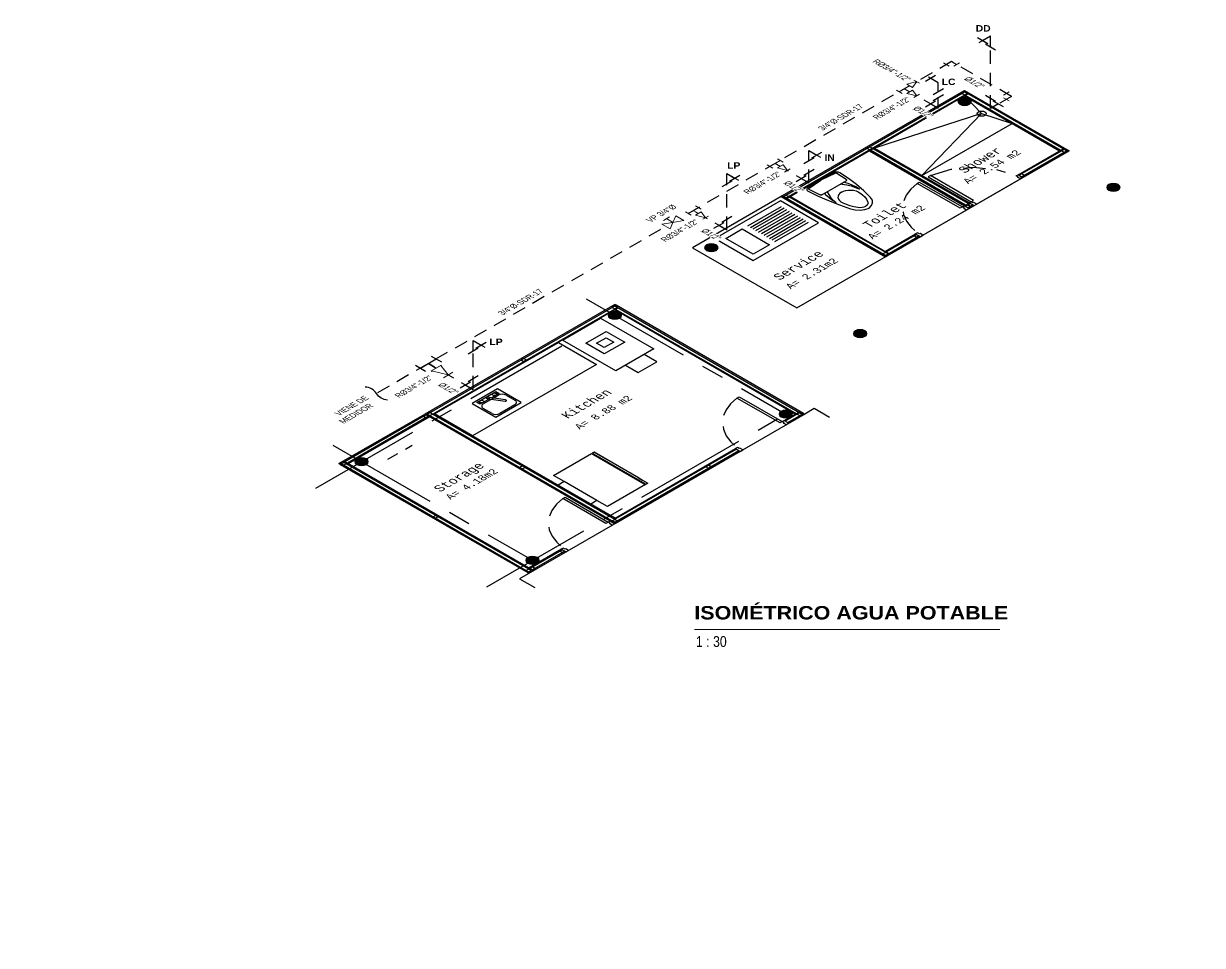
# Model space of a CAD drawing. Header units: metres. Extents: x 2 to 147, y 24 to 94.
# Drawn here: x 105.99 to 119.16, y 49.68 to 59.97 of the extents above; entities that cross this region are included whole.
import ezdxf
from ezdxf.enums import TextEntityAlignment as Align
from ezdxf.xclip import XClip

# ---------------------------------------------------------------- set-up
doc = ezdxf.new("R2010")
doc.units = ezdxf.units.M
doc.header["$MEASUREMENT"] = 0
doc.header["$XCLIPFRAME"] = 0
for name, pattern in [('BORDER2', [0.875, 0.25, -0.125, 0.25, -0.125, 0, -0.125]), ('CENTER', [2, 1.25, -0.25, 0.25, -0.25]), ('CONTINOUS', [0]), ('HIDDEN', [0.375, 0.25, -0.125])]:
    doc.linetypes.add(name, pattern=pattern)
for name, color, linetype in [('00-Zonificación', 1, 'Continuous'), ('001-Paredes', 1, 'Continuous'), ('002-TextoAmbiente', 1, 'Continuous'), ('003-Textos', 1, 'Continuous'), ('005-Piso', 1, 'Continuous'), ('008-Columnas', 1, 'Continuous'), ('010-Mobiliario', 8, 'Continuous'), ('011-Puertas y Ventanas', 1, 'Continuous'), ('012-Ejes', 8, 'Continuous'), ('A POT', 4, 'HIDDEN'), ('A POT iso', 4, 'HIDDEN'), ('A RES', 5, 'Continuous'), ('A RES textos', 2, 'Continuous'), ('TEXTOS', 2, 'Continuous'), ('TEXTOS HIDRO', 2, 'Continuous')]:
    doc.layers.add(name, color=color, linetype=linetype)
doc.layers.add('A POT accesorios', color=3, linetype='Continuous', lineweight=18)
doc.styles.add('Architect Hand_2', font='ARIALN.TTF', dxfattribs={"height": 0.003953})
doc.styles.add('ARIAL', font='arial.ttf')
doc.styles.add('Arial Black_4', font='', dxfattribs={"height": 0.005})
doc.styles.add('romans', font='romans.shx', dxfattribs={"height": 1.8})
doc.styles.add('TITULOS', font='')
doc.styles.get('Arial Black_4').set_extended_font_data('Arial Black', bold=True)
doc.styles.get('TITULOS').set_extended_font_data('Arial Black', bold=True)

# ---------------------------------------------------------------- blocks, each defined once
blk = doc.blocks.new('columnas 15 D.')
at = {"true_color": 0x636466, "transparency": 33554483}
h = blk.add_hatch(color=251, dxfattribs=at)
h.dxf.hatch_style = 1
edge = h.paths.add_edge_path()
edge.add_arc((0, 0), 0.075, 0, 360)
at = {"layer": '008-Columnas'}
blk.add_circle((0, 0), 0.075, dxfattribs=at)
blk = doc.blocks.new('lavabo')
for p, q in [((-0.355, -0.32), (-0.355, -0.08)), ((-0.295, -0.02), (-0.155, -0.02)), ((-0.095, -0.08), (-0.095, -0.32)), ((-0.075, -0.2), (-0.075, -0.05)), ((-0.075, -0.05), (-0.025, -0.05)), ((-0.044, -0.063), (-0.056, -0.063)), ((-0.056, -0.063), (-0.056, -0.076)), ((-0.044, -0.076), (-0.044, -0.063)), ((-0.025, -0.05), (-0.025, -0.35)), ((-0.069, -0.196), (-0.229, -0.289)), ((-0.217, -0.311), (-0.056, -0.218)), ((-0.075, -0.35), (-0.075, -0.229)), ((-0.155, -0.38), (-0.295, -0.38)), ((-0.025, -0.35), (-0.075, -0.35)), ((-0.056, -0.337), (-0.056, -0.324)), ((-0.044, -0.337), (-0.056, -0.337)), ((-0.044, -0.324), (-0.044, -0.337))]:
    blk.add_line(p, q)
blk.add_lwpolyline([(0, 0), (-0.375, 0), (-0.375, -0.4), (0, -0.4)], close=True)
for centre, radius in [((-0.05, -0.1), 0.025), ((-0.05, -0.2), 0.0187), ((-0.05, -0.3), 0.025)]:
    blk.add_circle(centre, radius)
for centre, radius, start, end in [((-0.295, -0.08), 0.06, 90, 180), ((-0.155, -0.08), 0.06, 0, 90), ((-0.295, -0.32), 0.06, 180, 270), ((-0.223, -0.3), 0.0125, 120, 300), ((-0.155, -0.32), 0.06, 270, 0)]:
    blk.add_arc(centre, radius, start, end)
blk = doc.blocks.new('REFRIGERADOR')
for p, q in [((-0.683, 0), (-0.85, 0)), ((-0.85, 0), (-0.85, -0.6)), ((-0.683, 0), (-0.683, 0.097)), ((-0.683, 0.097), (-0.167, 0.097)), ((-0.167, 0), (-0.683, 0)), ((-0.167, 0), (-0.167, 0.097)), ((0, 0), (-0.167, 0)), ((0, -0.6), (0, 0)), ((-0.85, -0.6), (-0.829, -0.6)), ((-0.85, -0.608), (-0.831, -0.608)), ((-0.85, -0.638), (-0.85, -0.608)), ((-0.85, -0.638), (-0.64, -0.638)), ((-0.849, -0.639), (-0.85, -0.638)), ((-0.151, -0.639), (-0.849, -0.639)), ((-0.829, -0.601), (-0.831, -0.601)), ((-0.831, -0.608), (-0.831, -0.601)), ((-0.831, -0.608), (-0.019, -0.608)), ((-0.829, -0.6), (-0.021, -0.6)), ((-0.829, -0.601), (-0.829, -0.6)), ((-0.021, -0.601), (-0.829, -0.601)), ((-0.151, -0.639), (-0.087, -0.639)), ((-0.151, -0.639), (-0.147, -0.64)), ((-0.147, -0.64), (-0.091, -0.64)), ((-0.091, -0.64), (-0.087, -0.639)), ((-0.087, -0.639), (-0.001, -0.639)), ((-0.021, -0.601), (-0.021, -0.6)), ((-0.021, -0.6), (0, -0.6)), ((-0.019, -0.601), (-0.021, -0.601)), ((-0.019, -0.608), (-0.019, -0.601)), ((-0.019, -0.608), (0, -0.608)), ((0, -0.638), (-0.001, -0.639)), ((0, -0.638), (0, -0.608))]:
    blk.add_line(p, q)
blk = doc.blocks.new('door001')
at = {"layer": '011-Puertas y Ventanas'}
for points in [[(-0.075, 0), (0, 0), (0, -0.04), (-0.045, -0.04), (-0.045, -0.03), (-0.075, -0.03)], [(-0.075, -0.03), (-0.075, -0.066), (-0.756, -0.066), (-0.756, -0.03)], [(-0.075, -0.74), (-0.075, -0.77), (0, -0.77), (0, -0.73), (-0.045, -0.73), (-0.045, -0.74)]]:
    blk.add_lwpolyline(points, close=True, dxfattribs=at)
at = {"layer": '011-Puertas y Ventanas', "color": 1, "linetype": 'BORDER2'}
blk.add_arc((0.021, 0.038), 0.784, 187.6333, 262.9326, dxfattribs=at)
blk = doc.blocks.new('DOBLE BEDS')
for p, q in [((0.278, 0), (-0.278, 0)), ((-0.278, 0), (-0.278, -0.469)), ((0.278, -0.469), (0.278, 0)), ((-0.311, -0.023), (-1.311, -0.023)), ((-1.311, -0.023), (-1.311, -0.067)), ((-1.311, -0.067), (-0.311, -0.067)), ((-0.393, -0.09), (-1.229, -0.09)), ((-0.397, -0.112), (-1.226, -0.112)), ((-0.311, -0.067), (-0.311, -0.023)), ((1.32, -0.023), (0.32, -0.023)), ((0.32, -0.023), (0.32, -0.067)), ((0.32, -0.067), (1.32, -0.067)), ((1.238, -0.09), (0.402, -0.09)), ((1.234, -0.112), (0.405, -0.112)), ((1.32, -0.067), (1.32, -0.023)), ((-1.311, -0.171), (-1.311, -1.986)), ((-1.289, -0.174), (-1.289, -0.4)), ((-0.333, -0.174), (-0.333, -0.462)), ((-0.311, -1.986), (-0.311, -0.171)), ((0.32, -0.171), (0.32, -1.986)), ((0.342, -0.174), (0.342, -0.4)), ((1.298, -0.174), (1.298, -0.462)), ((1.32, -1.986), (1.32, -0.171)), ((-0.311, -0.462), (-1.32, -0.804)), ((-0.311, -0.462), (-1.311, -0.462)), ((-1.039, -1.084), (-0.311, -0.462)), ((-0.278, -0.469), (0.278, -0.469)), ((1.32, -0.462), (0.311, -0.804)), ((1.32, -0.462), (0.32, -0.462)), ((0.592, -1.084), (1.32, -0.462)), ((-0.639, -0.742), (-0.639, -2.067)), ((-0.624, -0.73), (-0.624, -2.067)), ((-0.567, -0.68), (-0.567, -2.067)), ((-0.553, -0.668), (-0.553, -2.067)), ((0.992, -0.742), (0.992, -2.067)), ((1.007, -0.73), (1.007, -2.067)), ((1.064, -0.68), (1.064, -2.067)), ((1.078, -0.668), (1.078, -2.067)), ((-0.32, -1.74), (-1.32, -1.74)), ((-0.32, -1.768), (-1.32, -1.768)), ((1.311, -1.74), (0.311, -1.74)), ((1.311, -1.768), (0.311, -1.768)), ((-0.32, -1.905), (-1.32, -1.905)), ((-0.32, -1.933), (-1.32, -1.933)), ((1.311, -1.905), (0.311, -1.905)), ((1.311, -1.933), (0.311, -1.933)), ((-1.311, -2.09), (-0.311, -2.09)), ((-1.311, -2.134), (-1.311, -2.09)), ((-1.229, -2.067), (-0.393, -2.067)), ((-0.311, -2.09), (-0.311, -2.134)), ((0.32, -2.09), (1.32, -2.09)), ((0.32, -2.134), (0.32, -2.09)), ((0.402, -2.067), (1.238, -2.067)), ((1.32, -2.09), (1.32, -2.134)), ((-0.311, -2.134), (-1.311, -2.134)), ((1.32, -2.134), (0.32, -2.134))]:
    blk.add_line(p, q)
for centre, radius, start, end in [((-1.198, -0.203), 0.118, 105.2718, 163.8171), ((-1.198, -0.203), 0.0959, 106.9614, 162.0252), ((-0.425, -0.203), 0.0959, 17.9748, 73.0386), ((-0.425, -0.203), 0.118, 16.1829, 74.7282), ((0.433, -0.203), 0.118, 105.2718, 163.8171), ((0.433, -0.203), 0.0959, 106.9614, 162.0252), ((1.207, -0.203), 0.0959, 17.9748, 73.0386), ((1.207, -0.203), 0.118, 16.1829, 74.7282), ((-1.198, -0.371), 0.0959, 197.9748, 253.0386), ((0.433, -0.371), 0.0959, 197.9748, 253.0386), ((-1.32, -1.084), 0.281, 0, 90), ((0.311, -1.084), 0.281, 0, 90), ((-1.198, -1.953), 0.118, 196.1829, 254.7282), ((-0.425, -1.953), 0.118, 285.2718, 343.8171), ((0.433, -1.953), 0.118, 196.1829, 254.7282), ((1.207, -1.953), 0.118, 285.2718, 343.8171)]:
    blk.add_arc(centre, radius, start, end)
blk = doc.blocks.new('MESA CUADRADA SET-01')
for p, q in [((-0.202, 0.898, 0), (-0.202, 0.868, 0)), ((-0.172, 0.898, 0), (-0.202, 0.898, 0)), ((-0.202, 0.868, 0), (-0.172, 0.868, 0)), ((-0.202, 0.868, 0), (0.202, 0.868, 0)), ((-0.202, 0.468, 0), (-0.202, 0.868, 0)), ((-0.172, 0.868, 0), (-0.172, 0.898, 0)), ((-0.172, 0.883, 0), (-0.13, 0.883, 0)), ((0.13, 0.883), (0.172, 0.883, 0)), ((0.172, 0.898, 0), (0.202, 0.898, 0)), ((0.172, 0.868, 0), (0.172, 0.898, 0)), ((0.202, 0.868, 0), (0.172, 0.868, 0)), ((0.202, 0.898, 0), (0.202, 0.868, 0)), ((0.202, 0.868, 0), (0.202, 0.468, 0)), ((-0.45, 0.45), (0.45, 0.45)), ((-0.45, -0.45), (-0.45, 0.45)), ((-0.419, 0.417), (-0.419, 0.377)), ((-0.379, 0.417), (-0.419, 0.417)), ((-0.379, 0.377), (-0.379, 0.417)), ((-0.202, 0.488), (-0.202, 0.518)), ((-0.202, 0.518), (-0.172, 0.518)), ((-0.172, 0.488), (-0.202, 0.488)), ((0.202, 0.468, 0), (-0.202, 0.468, 0)), ((-0.172, 0.518), (-0.172, 0.488)), ((0.172, 0.488, 0), (0.172, 0.518, 0)), ((0.172, 0.518, 0), (0.202, 0.518, 0)), ((0.202, 0.488, 0), (0.172, 0.488, 0)), ((0.202, 0.518, 0), (0.202, 0.488, 0)), ((0.379, 0.417), (0.379, 0.377)), ((0.419, 0.417), (0.379, 0.417)), ((0.419, 0.377), (0.419, 0.417)), ((0.45, 0.45), (0.45, -0.45)), ((-0.419, 0.377), (-0.379, 0.377)), ((0.379, 0.377), (0.419, 0.377)), ((-0.898, 0.202), (-0.868, 0.202)), ((-0.898, 0.172), (-0.898, 0.202)), ((-0.868, 0.172), (-0.898, 0.172)), ((-0.883, 0.13, 0), (-0.883, 0.172)), ((-0.868, 0.202), (-0.868, 0.172)), ((-0.868, 0.202), (-0.468, 0.202)), ((-0.868, -0.202), (-0.868, 0.202)), ((-0.518, 0.202), (-0.488, 0.202)), ((-0.518, 0.172), (-0.518, 0.202)), ((-0.488, 0.172), (-0.518, 0.172)), ((-0.488, 0.202), (-0.488, 0.172)), ((-0.468, 0.202), (-0.468, -0.202)), ((0.468, -0.202), (0.468, 0.202)), ((0.468, 0.202), (0.868, 0.202)), ((0.488, 0.202), (0.518, 0.202)), ((0.488, 0.172), (0.488, 0.202)), ((0.518, 0.172), (0.488, 0.172)), ((0.518, 0.202), (0.518, 0.172)), ((0.898, 0.202, 0), (0.868, 0.202, 0)), ((0.868, 0.202, 0), (0.868, 0.172, 0)), ((0.868, 0.202), (0.868, -0.202)), ((0.868, 0.172, 0), (0.898, 0.172, 0)), ((0.883, 0.172, 0), (0.883, 0.13, 0)), ((0.898, 0.172, 0), (0.898, 0.202, 0)), ((-0.883, -0.172, 0), (-0.883, -0.13, 0)), ((0.883, -0.13), (0.883, -0.172)), ((-0.898, -0.172, 0), (-0.898, -0.202, 0)), ((-0.868, -0.172, 0), (-0.898, -0.172, 0)), ((-0.898, -0.202, 0), (-0.868, -0.202, 0)), ((-0.868, -0.202, 0), (-0.868, -0.172, 0)), ((-0.468, -0.202), (-0.868, -0.202)), ((-0.518, -0.172, 0), (-0.488, -0.172, 0)), ((-0.518, -0.202, 0), (-0.518, -0.172, 0)), ((-0.488, -0.202, 0), (-0.518, -0.202, 0)), ((-0.488, -0.172, 0), (-0.488, -0.202, 0)), ((0.868, -0.202), (0.468, -0.202)), ((0.488, -0.172), (0.518, -0.172)), ((0.488, -0.202), (0.488, -0.172)), ((0.518, -0.202), (0.488, -0.202)), ((0.518, -0.172), (0.518, -0.202)), ((0.868, -0.202), (0.868, -0.172)), ((0.868, -0.172), (0.898, -0.172)), ((0.898, -0.202), (0.868, -0.202)), ((0.898, -0.172), (0.898, -0.202)), ((-0.419, -0.377), (-0.419, -0.417)), ((-0.379, -0.377), (-0.419, -0.377)), ((-0.379, -0.417), (-0.379, -0.377)), ((0.379, -0.377), (0.379, -0.417)), ((0.419, -0.377), (0.379, -0.377)), ((0.419, -0.417), (0.419, -0.377)), ((0.45, -0.45), (-0.45, -0.45)), ((-0.419, -0.417), (-0.379, -0.417)), ((-0.202, -0.468, 0), (0.202, -0.468, 0)), ((-0.202, -0.868, 0), (-0.202, -0.468, 0)), ((-0.202, -0.488, 0), (-0.172, -0.488, 0)), ((-0.202, -0.518, 0), (-0.202, -0.488, 0)), ((-0.172, -0.518, 0), (-0.202, -0.518, 0)), ((-0.172, -0.488, 0), (-0.172, -0.518, 0)), ((0.172, -0.488), (0.202, -0.488)), ((0.172, -0.518), (0.172, -0.488)), ((0.202, -0.518), (0.172, -0.518)), ((0.202, -0.468, 0), (0.202, -0.868, 0)), ((0.202, -0.488), (0.202, -0.518)), ((0.379, -0.417), (0.419, -0.417)), ((-0.202, -0.868, 0), (-0.172, -0.868, 0)), ((-0.202, -0.898, 0), (-0.202, -0.868, 0)), ((0.202, -0.868, 0), (-0.202, -0.868, 0)), ((-0.172, -0.898, 0), (-0.202, -0.898, 0)), ((-0.172, -0.868, 0), (-0.172, -0.898, 0)), ((-0.13, -0.883), (-0.172, -0.883, 0)), ((0.172, -0.883, 0), (0.13, -0.883, 0)), ((0.172, -0.868, 0), (0.172, -0.898, 0)), ((0.202, -0.868, 0), (0.172, -0.868, 0)), ((0.172, -0.898, 0), (0.202, -0.898, 0)), ((0.202, -0.898, 0), (0.202, -0.868, 0))]:
    blk.add_line(p, q)
for centre, start, end in [((0, 0.63), 62.8856, 117.1144), ((-0.63, 0, 0), 152.8856, 207.1144), ((0.63, 0), 332.8856, 27.1144), ((0, -0.63), 242.8856, 297.1144)]:
    blk.add_arc(centre, 0.285, start, end)
blk = doc.blocks.new('camamatrimonial')
for p, q in [((-1.125, 1.55), (-1.125, 1.85)), ((-1.075, 1.9), (-0.775, 1.9)), ((-0.725, 1.85), (-0.725, 1.55)), ((-0.675, 1.9), (0.675, 1.9)), ((-0.675, 0), (-0.675, 1.9)), ((-0.601, 1.849), (-0.601, 1.494)), ((-0.041, 1.849), (-0.601, 1.849)), ((-0.041, 1.494), (-0.041, 1.849)), ((0.041, 1.494), (0.041, 1.849)), ((0.041, 1.849), (0.601, 1.849)), ((0.601, 1.849), (0.601, 1.494)), ((0.675, 1.9), (0.675, 0)), ((0.725, 1.55), (0.725, 1.85)), ((0.775, 1.9), (1.075, 1.9)), ((1.125, 1.85), (1.125, 1.55)), ((-0.775, 1.5), (-1.075, 1.5)), ((-0.601, 1.494), (-0.041, 1.494)), ((0.601, 1.494), (0.041, 1.494)), ((1.075, 1.5), (0.775, 1.5)), ((0.441, 1.443), (0.677, 1.443)), ((-0.093, 1.24), (0.677, 1.24)), ((0.675, 0), (-0.675, 0))]:
    blk.add_line(p, q)
for centre, radius, start, end in [((-1.075, 1.85), 0.05, 90, 180), ((-0.775, 1.85), 0.05, 0, 90), ((-1.211, 1.671), 0.635, 343.7398, 16.2602), ((0.569, 1.671), 0.635, 163.7398, 196.2602), ((-0.569, 1.671), 0.635, 343.7398, 16.2602), ((1.211, 1.671), 0.635, 163.7398, 196.2602), ((0.775, 1.85), 0.05, 90, 180), ((1.075, 1.85), 0.05, 0, 90), ((-1.075, 1.55), 0.05, 180, 270), ((-0.775, 1.55), 0.05, 270, 0), ((0.775, 1.55), 0.05, 180, 270), ((1.075, 1.55), 0.05, 270, 0), ((-0.762, 3.107), 1.869, 272.616, 291.4069), ((0.407, -0.151), 1.594, 89.2582, 107.8034), ((0.482, 0.51), 0.934, 92.5398, 126.0403), ((-0.639, 1.957), 0.898, 267.5673, 309.5461)]:
    blk.add_arc(centre, radius, start, end)
blk = doc.blocks.new('INODORO-PETITGARZON-PLANTA')
blk.add_lwpolyline([(0.78, 0, -0.292943), (0.644, -0.158, -0.052692), (0.065, -0.251, -0.422078), (0.017, -0.204), (0.017, -0.204), (0.017, 0.204), (0.017, 0.204, -0.422078), (0.065, 0.251, -0.052692), (0.644, 0.158, -0.292943)], format="xyb", close=True)
for points in [[(0.225, 0.19, 0.414449), (0.207, 0.209), (0.051, 0.217, 0.398758), (0.034, 0.203), (0.017, -0.001)], [(0.225, 0.192), (0.225, -0.192, -0.414449), (0.207, -0.21), (0.051, -0.219, -0.398758), (0.034, -0.204), (0.017, -0.001)], [(0.225, 0.093, -0.279736), (0.237, 0.115, -0.109692), (0.441, 0.183, 0.108214), (0.225, 0.151, 0.108214)], [(0.343, 0, -0.468214), (0.499, 0.134, -0.125087), (0.677, 0.077, -0.28707), (0.726, 0, -1.078007)], [(0.343, 0, 0.468214), (0.499, -0.134, 0.125087), (0.677, -0.077, 0.28707), (0.726, 0, 1.078007)], [(0.225, -0.093, 0.279736), (0.237, -0.115, 0.109692), (0.441, -0.183, -0.108214), (0.225, -0.151, -0.108214)]]:
    blk.add_lwpolyline(points, format="xyb")
blk = doc.blocks.new('Lavandero')
at = {"color": 8}
for p, q in [((-0.25, 0.501), (-0.25, 1.118)), ((-0.2, 0.501), (-0.2, 1.118)), ((-0.15, 0.501), (-0.15, 1.118)), ((-0.1, 0.501), (-0.1, 1.118)), ((-0.05, 0.501), (-0.05, 1.118)), ((0, 0.501), (0, 1.118)), ((0.05, 0.501), (0.05, 1.118)), ((0.1, 0.501), (0.1, 1.118)), ((0.15, 0.501), (0.15, 1.118)), ((0.2, 0.501), (0.2, 1.118)), ((0.25, 0.501), (0.25, 1.118))]:
    blk.add_line(p, q, dxfattribs=at)
blk.add_lwpolyline([(-0.35, 1.2), (0.35, 1.2), (0.35, 0), (-0.35, 0)], close=True)
blk.add_lwpolyline([(-0.25, 0.1), (0.25, 0.1), (0.25, 0.4), (-0.25, 0.4)], close=True, dxfattribs=at)
blk = doc.blocks.new('A$C2EA93E65')
at = {"layer": '00-Zonificación'}
for points in [[(9.698, 4.414), (6.798, 4.414), (6.798, 6.064), (5.398, 6.064), (5.398, 4.414), (9.698, 4.414)], [(8.198, 5.239), (9.623, 5.239), (9.623, 5.989), (8.198, 5.989)], [(2.328, 2.9), (2.178, 2.9), (-2.328, 2.9), (-2.328, 0), (2.328, 0)]]:
    blk.add_lwpolyline(points, close=True, dxfattribs=at)
at = {"layer": '001-Paredes'}
for points in [[(6.818, 4.414), (6.818, 6.064), (6.798, 6.064), (6.798, 4.414)], [(9.678, 6.064), (6.818, 6.064), (6.818, 6.044), (9.678, 6.044)], [(9.678, 4.414), (9.678, 6.064), (9.698, 6.064), (9.698, 4.414)], [(6.818, 6.044), (6.858, 6.044), (6.858, 6.004), (6.818, 6.004)], [(9.678, 5.989), (6.818, 5.989), (6.818, 6.004), (9.678, 6.004)], [(8.178, 6.044), (8.138, 6.044), (8.138, 6.004), (8.178, 6.004)], [(9.638, 4.489), (9.638, 5.989), (9.623, 5.989), (9.623, 4.489)], [(9.678, 6.044), (9.638, 6.044), (9.638, 6.004), (9.678, 6.004)], [(-2.178, 5.9), (-0.822, 5.9), (-0.822, 5.88), (-2.178, 5.88)], [(-2.178, 5.88), (-2.178, 2.92), (-2.163, 2.92), (-2.163, 5.88)], [(-2.123, 5.88), (-2.123, 5.84), (-2.163, 5.84), (-2.163, 5.88)], [(-2.103, 5.88), (-2.103, 2.92), (-2.123, 2.92), (-2.123, 5.88)], [(-2.103, 5.825), (-0.822, 5.825), (-0.822, 5.84), (-2.103, 5.84)], [(-0.822, 5.88), (-0.862, 5.88), (-0.862, 5.84), (-0.822, 5.84)], [(-0.822, 5.88), (2.178, 5.88), (2.178, 5.9), (-0.822, 5.9)], [(-0.822, 2.9), (-0.822, 5.88), (-0.802, 5.88), (-0.802, 2.9)], [(-0.762, 5.88), (-0.802, 5.88), (-0.802, 5.84), (-0.762, 5.84)], [(-0.762, 2.96), (-0.762, 5.84), (-0.742, 5.84), (-0.742, 2.96)], [(0.678, 5.84), (0.718, 5.84), (0.718, 5.88), (0.678, 5.88)], [(2.103, 5.825), (2.118, 5.825), (2.118, 2.975), (2.103, 2.975)], [(2.118, 5.84), (2.158, 5.84), (2.158, 5.88), (2.118, 5.88)], [(2.158, 2.92), (2.178, 2.92), (2.178, 5.88), (2.158, 5.88)], [(7.348, 4.474), (6.873, 4.474), (6.873, 4.489), (7.348, 4.489)], [(8.198, 4.474), (8.118, 4.474), (8.118, 4.489), (8.198, 4.489)], [(9.678, 4.474), (8.968, 4.474), (8.968, 4.489), (9.678, 4.489)], [(-2.123, 4.43), (-2.123, 4.39), (-2.163, 4.39), (-2.163, 4.43)], [(-0.802, 4.38), (-0.762, 4.38), (-0.762, 4.42), (-0.802, 4.42)], [(6.818, 4.434), (6.858, 4.434), (6.858, 4.474), (6.818, 4.474)], [(7.348, 4.414), (6.818, 4.414), (6.818, 4.434), (7.348, 4.434)], [(7.348, 4.434), (7.308, 4.434), (7.308, 4.474), (7.348, 4.474)], [(8.158, 4.434), (8.118, 4.434), (8.118, 4.474), (8.158, 4.474)], [(8.198, 4.414), (8.118, 4.414), (8.118, 4.434), (8.198, 4.434)], [(8.198, 4.434), (8.158, 4.434), (8.158, 4.474), (8.198, 4.474)], [(9.678, 4.414), (8.953, 4.414), (8.953, 4.434), (9.678, 4.434)], [(8.968, 4.434), (9.008, 4.434), (9.008, 4.474), (8.968, 4.474)], [(9.638, 4.434), (9.678, 4.434), (9.678, 4.474), (9.638, 4.474)], [(-2.178, 2.9), (-1.592, 2.9), (-1.592, 2.92), (-2.178, 2.92)], [(-2.123, 2.92), (-2.123, 2.96), (-2.163, 2.96), (-2.163, 2.92)], [(-2.103, 2.96), (-1.592, 2.96), (-1.592, 2.975), (-2.103, 2.975)], [(-2.103, 2.92), (-2.063, 2.92), (-2.063, 2.96), (-2.103, 2.96)], [(-1.592, 2.92), (-1.632, 2.92), (-1.632, 2.96), (-1.592, 2.96)], [(-0.762, 2.92), (-0.802, 2.92), (-0.802, 2.96), (-0.762, 2.96)], [(1.158, 2.9), (-0.802, 2.9), (-0.802, 2.92), (1.158, 2.92)], [(1.158, 2.96), (-0.742, 2.96), (-0.742, 2.975), (1.158, 2.975)], [(0.678, 2.92), (0.718, 2.92), (0.718, 2.96), (0.678, 2.96)], [(1.928, 2.96), (1.928, 2.975), (2.158, 2.975), (2.158, 2.96)], [(1.928, 2.92), (2.178, 2.92), (2.178, 2.9), (1.928, 2.9)], [(2.118, 2.92), (2.158, 2.92), (2.158, 2.96), (2.118, 2.96)], [(-5.308, -2), (-5.328, -2), (-5.328, 2.3), (-5.308, 2.3)], [(-5.308, 2.3), (-2.348, 2.3), (-2.348, 2.28), (-5.308, 2.28)], [(-5.308, 2.24), (-5.268, 2.24), (-5.268, 2.28), (-5.308, 2.28)], [(-2.348, 2.225), (-5.308, 2.225), (-5.308, 2.24), (-2.348, 2.24)], [(-2.348, 2.24), (-2.388, 2.24), (-2.388, 2.28), (-2.348, 2.28)], [(-2.328, 2), (-2.328, 2.3), (-2.348, 2.3), (-2.348, 2)], [(2.328, 2), (2.348, 2), (2.348, 2.3), (2.328, 2.3)], [(5.308, 2.3), (2.348, 2.3), (2.348, 2.28), (5.308, 2.28)], [(2.348, 2.24), (2.388, 2.24), (2.388, 2.28), (2.348, 2.28)], [(2.348, 2.225), (5.308, 2.225), (5.308, 2.24), (2.348, 2.24)], [(5.308, 2.24), (5.268, 2.24), (5.268, 2.28), (5.308, 2.28)], [(5.308, -2), (5.328, -2), (5.328, 2.3), (5.308, 2.3)], [(-5.268, -1.925), (-5.253, -1.925), (-5.253, 2.225), (-5.268, 2.225)], [(-2.403, 2), (-2.388, 2), (-2.388, 2.225), (-2.403, 2.225)], [(2.388, 2), (2.388, 2.225), (2.403, 2.225), (2.403, 2)], [(5.268, -1.925), (5.253, -1.925), (5.253, 2.225), (5.268, 2.225)], [(-2.403, 1.23), (-2.403, -1.925), (-2.388, -1.925), (-2.388, 1.23)], [(-2.348, 1.23), (-2.348, -2), (-2.328, -2), (-2.328, 1.23)], [(2.328, 1.23), (2.328, -2), (2.348, -2), (2.348, 1.23)], [(2.403, 1.23), (2.403, -1.925), (2.388, -1.925), (2.388, 1.23)], [(-5.308, 0.81), (-5.268, 0.81), (-5.268, 0.85), (-5.308, 0.85)], [(-2.348, 0.81), (-2.388, 0.81), (-2.388, 0.85), (-2.348, 0.85)], [(2.348, 0.81), (2.388, 0.81), (2.388, 0.85), (2.348, 0.85)], [(5.308, 0.81), (5.268, 0.81), (5.268, 0.85), (5.308, 0.85)], [(-5.308, -0.69), (-5.268, -0.69), (-5.268, -0.65), (-5.308, -0.65)], [(-2.348, -0.69), (-2.388, -0.69), (-2.388, -0.65), (-2.348, -0.65)], [(2.348, -0.69), (2.388, -0.69), (2.388, -0.65), (2.348, -0.65)], [(5.308, -0.69), (5.268, -0.69), (5.268, -0.65), (5.308, -0.65)], [(-2.348, -1.925), (-5.308, -1.925), (-5.308, -1.94), (-2.348, -1.94)], [(-5.308, -1.98), (-5.268, -1.98), (-5.268, -1.94), (-5.308, -1.94)], [(-2.348, -1.98), (-2.388, -1.98), (-2.388, -1.94), (-2.348, -1.94)], [(2.348, -1.925), (5.308, -1.925), (5.308, -1.94), (2.348, -1.94)], [(2.348, -1.98), (2.388, -1.98), (2.388, -1.94), (2.348, -1.94)], [(5.308, -1.98), (5.268, -1.98), (5.268, -1.94), (5.308, -1.94)], [(-2.348, -1.98), (-5.308, -1.98), (-5.308, -2), (-2.348, -2)], [(2.348, -1.98), (5.308, -1.98), (5.308, -2), (2.348, -2)]]:
    blk.add_lwpolyline(points, close=True, dxfattribs=at)
for points in [[(6.858, 4.434), (6.858, 5.989), (6.873, 5.989), (6.873, 4.434)], [(8.138, 4.489), (8.138, 5.989), (8.118, 5.989), (8.118, 4.489)], [(8.178, 4.489), (8.178, 5.989), (8.198, 5.989), (8.198, 4.489)], [(-0.742, 5.84), (2.158, 5.84), (2.158, 5.825), (-0.742, 5.825)]]:
    blk.add_lwpolyline(points, dxfattribs=at)
at = {"layer": '005-Piso', "color": 8}
blk.add_lwpolyline([(9.623, 5.989), (9.515, 5.614), (8.198, 5.989), (8.198, 5.239), (9.515, 5.614), (9.623, 5.239)], dxfattribs=at)
blk.add_circle((9.515, 5.614), 0.0507, dxfattribs=at)
at = {"layer": '010-Mobiliario'}
for p, q in [((-3.182, 2.225), (-5.082, 1.825)), ((5.074, 2.225), (3.174, 1.825))]:
    blk.add_line(p, q, dxfattribs=at)
for points in [[(-0.742, 5.825), (1.213, 5.825), (1.213, 5.225), (-0.742, 5.225)], [(1.279, 4.986), (1.279, 5.825), (1.879, 5.825), (1.879, 4.986)], [(1.418, 5.306), (1.418, 5.6), (1.74, 5.6), (1.74, 5.306)], [(1.504, 5.392), (1.504, 5.514), (1.654, 5.514), (1.654, 5.392)], [(1.431, 4.986), (1.431, 4.782), (1.726, 4.782), (1.726, 4.986)], [(-5.082, 2.225), (-5.082, 1.825), (-3.182, 1.825), (-3.182, 2.225)], [(3.174, 2.225), (3.174, 1.825), (5.074, 1.825), (5.074, 2.225)]]:
    blk.add_lwpolyline(points, close=True, dxfattribs=at)
at = {"layer": '012-Ejes', "linetype": 'CENTER'}
for p, q in [((-1.972, 6.728), (-1.972, 3.05)), ((2.028, 6.728), (2.028, 3.05)), ((-5.478, 5.75), (1.192, 5.75)), ((-5.478, 3.05), (1.972, 3.05)), ((-5.478, 2.15), (5.522, 2.15)), ((-5.178, 2.15), (-5.178, -2.014)), ((-2.478, 2.15), (-2.478, -2.014)), ((-2.028, 2.15), (-2.028, -2.014)), ((1.972, 2.15), (1.972, -2.066)), ((2.478, 2.15), (2.478, -2.005)), ((5.178, 2.15), (5.178, -2.005)), ((-2.228, 0.15), (2.022, 0.15)), ((-5.478, -2.15), (-1.878, -2.15)), ((-5.478, -2.15), (-1.878, -2.15)), ((2.072, -2.15), (5.667, -2.144))]:
    blk.add_line(p, q, dxfattribs=at)
at = {"layer": '008-Columnas', "xscale": -1}
for p in [(5.548, 5.914), (9.548, 5.914), (-1.972, 5.75), (2.028, 5.75), (5.548, 3.564), (9.548, 3.564), (-1.972, 3.05), (2.028, 3.05), (2.478, 2.15), (5.178, 2.15), (2.478, -1.85), (5.178, -1.85)]:
    blk.add_blockref('columnas 15 D.', p, dxfattribs=at)
at = {"layer": '008-Columnas'}
for p in [(-5.178, 2.15), (-2.478, 2.15), (-2.028, 2.15), (1.972, 2.15), (-2.028, 0.15), (1.972, 0.15), (-5.178, -1.85), (-2.478, -1.85)]:
    blk.add_blockref('columnas 15 D.', p, dxfattribs=at)
at = {"layer": '010-Mobiliario', "xscale": -0.8596129723282218, "yscale": 0.8596129723282218, "zscale": 0.8596129723282218, "rotation": 269.9992335785378}
blk.add_blockref('Lavandero', (5.704, 5.711), dxfattribs=at)
at = {"layer": '010-Mobiliario', "xscale": -1, "rotation": 90}
for name, p in [('INODORO-PETITGARZON-PLANTA', (7.336, 5.989)), ('REFRIGERADOR', (-0.645, 3.193))]:
    blk.add_blockref(name, p, dxfattribs=at)
at = {"layer": '010-Mobiliario'}
for name, p, rotation in [('lavabo', (-0.302, 5.672), 90), ('DOBLE BEDS', (3.828, -1.879), 180)]:
    blk.add_blockref(name, p, dxfattribs=dict(at, rotation=rotation))
blk.add_blockref('MESA CUADRADA SET-01', (0.017, 1.436), dxfattribs=at)
at = {"layer": '010-Mobiliario', "color": 251, "true_color": 0x636466, "rotation": 90}
blk.add_blockref('camamatrimonial', (-3.353, 0.15), dxfattribs=at)
at = {"layer": '011-Puertas y Ventanas', "rotation": 270}
for p in [(8.118, 4.414), (-0.822, 2.9), (1.928, 2.9)]:
    blk.add_blockref('door001', p, dxfattribs=at)
at = {"layer": '011-Puertas y Ventanas', "xscale": -1, "rotation": 90}
blk.add_blockref('door001', (8.198, 4.414), dxfattribs=at)
at = {"layer": '011-Puertas y Ventanas'}
blk.add_blockref('door001', (-2.328, 2), dxfattribs=at)
at = {"layer": '011-Puertas y Ventanas', "xscale": -1}
blk.add_blockref('door001', (2.328, 2), dxfattribs=at)
at = {"layer": '002-TextoAmbiente', "attachment_point": 5, "style": 'romans'}
for s, insert, char_height, width in [('\\pt0.48;{\\fConsolas|b0|i0|c0|p49;Service}', (5.994, 4.984), 0.12, 1.73703), ('\\pt0.48;{\\fConsolas|b0|i0|c0|p49;Toilet}', (7.364, 4.993), 0.12, 1.73703), ('\\pt0.48;{\\fConsolas|b0|i0|c0|p49;Shower}', (8.867, 4.987), 0.12, 1.73703), ('\\pt0.48;{\\fConsolas|b0|i0|c0|p49;Storage}', (-1.415, 4.75), 0.12, 1.73703), ('\\pt0.48;{\\fConsolas|b0|i0|c0|p49;Kitchen}', (0.595, 4.764), 0.12, 1.73703), ('\\pt0.4;{\\fConsolas|b0|i0|c0|p49;A= 2.31m2}', (5.988, 4.768), 0.1, 1.73703), ('\\pt0.4;{\\fConsolas|b0|i0|c0|p49;A= 2.24 m2}', (7.358, 4.803), 0.1, 1.73703), ('\\pt0.4;{\\fConsolas|b0|i0|c0|p49;A= 2.54 m2}', (8.869, 4.805), 0.1, 1.73703), ('\\pt0.4;{\\fConsolas|b0|i0|c0|p49;A= 4.18m2}', (-1.41, 4.573), 0.1, 1.73703), ('\\pt0.4;{\\fConsolas|b0|i0|c0|p49;A= 8.88 m2}', (0.612, 4.514), 0.1, 1.73703), ('\\pt0.48;{\\fConsolas|b0|i0|c0|p49;Room #1}', (-3.99, 1.636), 0.12, 1.73703), ('\\pt0.48;{\\fConsolas|b0|i0|c0|p49;Room #2}', (4.024, 1.583), 0.12, 1.84401), ('\\pt0.4;{\\fConsolas|b0|i0|c0|p49;A= 12.90m2}', (-4.008, 1.311), 0.1, 1.73703), ('\\pt0.4;{\\fConsolas|b0|i0|c0|p49;A= 12.90m2}', (3.985, 1.275), 0.1, 1.73703), ('\\pt0.48;{\\fConsolas|b0|i0|c0|p49;Rancho}', (1.248, 0.78), 0.12, 1.73703), ('\\pt0.4;{\\fConsolas|b0|i0|c0|p49;A= 13.50m2}', (1.232, 0.518), 0.1, 1.73703)]:
    blk.add_mtext(s, dxfattribs=dict(at, insert=insert, char_height=char_height, width=width))
at = {"layer": '003-Textos', "color": 3, "insert": (0.039, -3.256), "char_height": 0.10239, "width": 3.7937, "attachment_point": 5, "style": 'romans'}
blk.add_mtext('{\\fCalibri Light|b0|i0|c0|p34;\\H1.465x;Rural Home}', dxfattribs=at)
blk = doc.blocks.new('A$C65436E00')
at = {"color": 8, "linetype": 'CONTINOUS'}
blk.add_wipeout([(0.11, 0.064), (0, 0), (0.11, -0.064)], dxfattribs=at)
blk.add_wipeout([(-0.11, 0.064), (0, 0), (-0.11, -0.064)], dxfattribs=at)
at = {"color": 0, "linetype": 'CONTINOUS'}
for p, q in [((-0.047, 0.102), (0.047, 0.102)), ((0, 0), (0, 0.102))]:
    blk.add_line(p, q, dxfattribs=at)
for points in [[(-0.11, -0.064), (0, 0), (-0.11, 0.064)], [(0.11, -0.064), (0, 0), (0.11, 0.064)]]:
    blk.add_lwpolyline(points, close=True, dxfattribs=at)
blk = doc.blocks.new('A$C4c8fdb71')
at = {"color": 0}
for points in [[(0.045, 0.081), (-0.045, 0.081)], [(0, 0.081), (0, -0.081)], [(0, 0), (0.081, 0)], [(0.081, 0.045), (0.081, -0.045)], [(0.045, -0.081), (-0.045, -0.081)]]:
    blk.add_lwpolyline(points, dxfattribs=at)
blk = doc.blocks.new('A$C651ad4a3')
at = {"color": 0}
blk.add_wipeout([(-0.0446, 0), (0.0446, 0), (0, -0.1133)], dxfattribs=at)
blk.add_lwpolyline([(-0.0446, 0), (0, -0.1133), (0.0446, 0)], close=True, dxfattribs=at)
blk.add_lwpolyline([(-0.0446, -0.1133), (0.0446, -0.1133)], dxfattribs=at)
blk = doc.blocks.new('A$C6b87ac3d')
at = {"color": 0}
for points in [[(0.045, 0.081), (-0.045, 0.081)], [(0, 0.081), (0, 0), (0.081, 0)], [(0.081, 0.045), (0.081, -0.045)]]:
    blk.add_lwpolyline(points, dxfattribs=at)
blk = doc.blocks.new('A$C4c0876f1')
at = {"layer": 'A POT iso', "color": 0, "linetype": 'CONTINOUS', "ltscale": 0.6}
for points in [[(-0.088, -0.051), (0.088, 0.051)], [(0, 0), (0.088, -0.051)], [(0.031, 0.084), (0.145, 0.018)], [(-0.145, -0.018), (-0.031, -0.084)], [(0.031, -0.084), (0.145, -0.018)]]:
    blk.add_lwpolyline(points, dxfattribs=at)
blk = doc.blocks.new('A$Cd9bf9979')
at = {"layer": 'A POT iso', "color": 0, "linetype": 'CONTINOUS', "ltscale": 0.6}
blk.add_line((0, 0), (0, 0.117, -5.697), dxfattribs=at)
at = {"layer": 'A POT iso', "color": 0, "linetype": 'CONTINOUS', "ltscale": 0.6, "elevation": -5.697}
blk.add_lwpolyline([(0.057, 0.15), (-0.057, 0.084)], dxfattribs=at)
at = {"layer": 'A POT iso', "color": 0, "linetype": 'CONTINOUS', "ltscale": 0.6}
for points in [[(-0.145, 0.018), (-0.031, 0.084)], [(-0.088, 0.051), (0, 0)]]:
    blk.add_lwpolyline(points, dxfattribs=at)
blk = doc.blocks.new('A$Cef64b0b5')
at = {"layer": 'A POT iso', "color": 0, "linetype": 'CONTINOUS', "ltscale": 0.6}
blk.add_line((0, -0.117), (0, 0), dxfattribs=at)
for points in [[(0.057, -0.084), (-0.057, -0.15)], [(0, 0), (0.088, -0.051)], [(0.031, -0.084), (0.145, -0.018)]]:
    blk.add_lwpolyline(points, dxfattribs=at)
blk = doc.blocks.new('A$C9f1e1364')
at = {"layer": 'A POT iso', "color": 0, "linetype": 'CONTINOUS', "ltscale": 0.6}
blk.add_line((0, -0.102), (0, 0), dxfattribs=at)
for points in [[(-0.145, 0.018), (-0.031, 0.084)], [(0, 0), (-0.088, 0.051)], [(0.057, -0.068), (-0.057, -0.135)]]:
    blk.add_lwpolyline(points, dxfattribs=at)

msp = doc.modelspace()

# ---------------------------------------------------------------- linework, layer by layer
at = {"layer": 'A POT', "ltscale": 0.6, "extrusion": (0, 0.816497, 0.57735)}
for p, q in [((116.3541, 59.5493), (109.9334, 55.8424)), ((117.0258, 59.1615), (116.3541, 59.5493)), ((115.8295, 59.2465), (116.2081, 59.0279)), ((114.753, 58.2003), (114.3853, 58.4126)), ((113.8459, 57.6698), (113.4724, 57.8855))]:
    msp.add_line(p, q, dxfattribs=at)
at = {"layer": 'A POT iso', "ltscale": 0.6}
for points in [[(117.0258, 59.1615), (116.7902, 59.0254), (116.7902, 59.8329), (116.6612, 59.7584)], [(114.7639, 58.194), (114.7639, 58.5572), (114.8929, 58.4827)], [(113.8459, 57.6698), (113.8459, 58.3001), (113.9749, 58.2256)], [(111.0143, 55.8887), (111.0143, 56.433), (111.1433, 56.3586)], [(111.0143, 55.8887), (110.514, 56.1775)]]:
    msp.add_lwpolyline(points, dxfattribs=at)
at = {"layer": 'A POT iso', "ltscale": 0.5}
msp.add_lwpolyline([(116.2081, 59.0279), (116.2081, 59.3143), (116.0907, 59.3821)], dxfattribs=at)
at = {"layer": 'A POT iso', "color": 1, "linetype": 'CONTINOUS', "ltscale": 0.6}
msp.add_lwpolyline([(110.0589, 55.7699, -0.2613206), (109.9334, 55.8424, 0.2613206), (109.808, 55.9148)], format="xyb", dxfattribs=at)
at = {"layer": 'A RES', "color": 3, "linetype": 'HIDDEN', "ltscale": 0.5, "extrusion": (0, 0.816497, 0.57735)}
msp.add_lwpolyline([(-110.0628, -95.452), (-110.3315, -95.7207)], dxfattribs=at)
at = {"layer": 'TEXTOS', "lineweight": 9}
msp.add_line((113.4836, 53.2055), (116.8932, 53.2055), dxfattribs=at)

# ---------------------------------------------------------------- block references
at = {"extrusion": (0, 0.816497, 0.57735)}
ref = msp.add_blockref('A$C2EA93E65', (-115.2275, -30.9112, 43.715), dxfattribs=dict(at, rotation=225))
XClip(ref).set_block_clipping_path([(-2.6946295828, 2.6577676091), (4.4752898856, 6.2003894059)])
at = {"layer": 'A POT accesorios', "xscale": -1}
for name, p in [('A$Cef64b0b5', (116.7902, 59.8329)), ('A$Cd9bf9979', (116.7902, 59.0254))]:
    msp.add_blockref(name, p, dxfattribs=at)
at = {"layer": 'A POT accesorios', "extrusion": (0, 0.816497, 0.57735)}
for name, p, rotation in [('A$C6b87ac3d', (-116.3541, -34.3808, 48.6218), 44.99999999993251), ('A$C4c8fdb71', (-115.8295, -34.206, 48.3745), 135), ('A$C4c8fdb71', (-114.3853, -33.7245, 47.6937), 135)]:
    msp.add_blockref(name, p, dxfattribs=dict(at, rotation=rotation))
at = {"layer": 'A POT accesorios', "extrusion": (0, 0.816497, 0.57735), "xscale": -1, "rotation": 225}
msp.add_blockref('A$C6b87ac3d', (-117.0258, -34.1569, 48.3052), dxfattribs=at)
at = {"layer": 'A POT accesorios'}
for name, p in [('A$Cef64b0b5', (114.7639, 58.5572)), ('A$Cef64b0b5', (113.8459, 58.3001)), ('A$Cef64b0b5', (111.0143, 56.433)), ('A$Cd9bf9979', (111.0143, 55.8887))]:
    msp.add_blockref(name, p, dxfattribs=at)
at = {"layer": 'A POT accesorios', "ltscale": 0.6}
msp.add_blockref('A$C4c0876f1', (110.514, 56.1775), dxfattribs=at)

# ---------------------------------------------------------------- texts
at = {"layer": 'TEXTOS', "lineweight": 9, "insert": (113.463, 53.1325), "char_height": 0.12, "width": 1.003378, "attachment_point": 1, "line_spacing_factor": 1.046694, "style": 'Architect Hand_2'}
msp.add_mtext(' 1 : 30', dxfattribs=at)
at = {"layer": 'TEXTOS HIDRO', "color": 2, "style": 'TITULOS'}
for s, p in [('DD', (116.7092, 59.9214)), ('LC', (116.323, 59.3242)), ('IN', (114.9949, 58.4768)), ('LP', (113.9238, 58.3886)), ('LP', (111.2695, 56.4192))]:
    msp.add_text(s, height=0.072, dxfattribs=at).set_placement(p, align=Align.MIDDLE_CENTER)

# ---------------------------------------------------------------- next in the draw order: block references
at = {"layer": 'A POT accesorios', "extrusion": (0, 0.816497, 0.57735), "xscale": -1, "rotation": 224.9999999999971}
for p in [(-115.8867, -34.1869, 48.3476), (-114.4425, -33.7055, 47.6667)]:
    msp.add_blockref('A$C651ad4a3', p, dxfattribs=at)
at = {"layer": 'A POT accesorios', "extrusion": (0, 0.816497, 0.57735), "rotation": 225}
msp.add_blockref('A$C65436E00', (-113.2451, -33.3445, 47.1562), dxfattribs=at)
at = {"layer": 'A POT accesorios', "extrusion": (0, 0.816497, 0.57735), "xscale": -1.666666666666667, "yscale": 1.666666666666667, "zscale": 1.666666666666667, "rotation": 224.9999999999971}
msp.add_blockref('A$C651ad4a3', (-110.6019, -32.4048, 45.8273), dxfattribs=at)

# ---------------------------------------------------------------- next in the draw order: block references
at = {"layer": 'A POT accesorios', "extrusion": (0, 0.816497, 0.57735)}
for name, p, rotation in [('A$C651ad4a3', (-115.8867, -34.225, 48.4015), 315.000000000003), ('A$C4c8fdb71', (-113.4724, -33.4202, 47.2634), 135)]:
    msp.add_blockref(name, p, dxfattribs=dict(at, rotation=rotation))
at = {"layer": 'A POT accesorios'}
for p in [(116.2081, 59.0279), (114.7639, 58.194)]:
    msp.add_blockref('A$Cd9bf9979', p, dxfattribs=at)

# ---------------------------------------------------------------- next in the draw order: block references
msp.add_blockref('A$C9f1e1364', (116.2081, 59.3143), dxfattribs=at)
at = {"layer": 'A POT accesorios', "extrusion": (0, 0.816497, 0.57735), "xscale": -1, "rotation": 224.9999999999971}
msp.add_blockref('A$C651ad4a3', (-113.5295, -33.4012, 47.2364), dxfattribs=at)

# ---------------------------------------------------------------- next in the draw order: block references
at = {"extrusion": (0, 0.816497, 0.57735)}
ref = msp.add_blockref('A$C2EA93E65', (-113.9326, -30.4796, 43.1046), dxfattribs=dict(at, rotation=225))
XClip(ref).set_block_clipping_path([(4.329207315, 3.2945823153), (10.2270272307, 6.2003894059)])
at = {"layer": 'A POT accesorios'}
msp.add_blockref('A$Cd9bf9979', (113.8459, 57.6698), dxfattribs=at)

# ---------------------------------------------------------------- next in the draw order: texts
at = {"layer": 'A RES textos', "char_height": 0.06, "attachment_point": 5, "style": 'ARIAL', "bg_fill": 3, "box_fill_scale": 1.1, "bg_fill_color": 256, "bg_fill_transparency": 0}
for s, insert, width, rotation in [('{\\Q30;R%%C3/4"-1/2"}', (115.673, 59.4601), 0.303056, 330), ('\\A1;{\\Q30;%%C1/2"}', (116.5959, 59.324, -0.0436), 0.244061, 330), ('{\\Q-30;3/4"%%C-SDR-17}', (115.1345, 58.9356), 0.535691, 30), ('{\\Q-30;R%%C3/4"-1/2"}', (115.7052, 59.0367, -0.0436), 0.303056, 30), ('{\\Q-30;R%%C3/4"-1/2"}', (114.261, 58.2029, -0.0436), 0.303056, 30), ('{\\Q-30;VP 3/4"%%C}', (113.1309, 57.8619, -0.0587), 0.345459, 30), ('{\\Q-30;3/4"%%C-SDR-17}', (111.5589, 56.8713), 0.535691, 30), ('{\\Q-30;R%%C3/4"-1/2"}', (110.3665, 55.9278), 0.303056, 30), ('{\\Q-30;VIENE DE MEDIDOR}', (109.6975, 55.6711), 0.431388, 30)]:
    msp.add_mtext(s, dxfattribs=dict(at, insert=insert, width=width, rotation=rotation))
at = {"layer": 'TEXTOS', "lineweight": 9, "insert": (113.4833, 53.4689), "char_height": 0.15, "width": 3.391643, "attachment_point": 1, "line_spacing_factor": 1.176471, "style": 'Arial Black_4', "bg_fill": 3, "box_fill_scale": 1.25, "bg_fill_color": 0, "bg_fill_transparency": 0}
msp.add_mtext('ISOMÉTRICO AGUA POTABLE', dxfattribs=at)

# ---------------------------------------------------------------- next in the draw order: texts
at = {"layer": 'A RES textos', "char_height": 0.06, "attachment_point": 5, "style": 'ARIAL', "bg_fill": 3, "box_fill_scale": 1.1, "bg_fill_color": 256, "bg_fill_transparency": 0}
for s, insert, width, rotation in [('\\A1;{\\Q30;%%C1/2"}', (116.0242, 58.9939, -0.0436), 0.244061, 330), ('\\A1;{\\Q30;%%C1/2"}', (114.58, 58.1601, -0.0436), 0.244061, 330), ('{\\Q-30;R%%C3/4"-1/2"}', (113.3379, 57.67, -0.0436), 0.303056, 30), ('\\A1;{\\Q30;%%C1/2"}', (110.7217, 55.9059), 0.244061, 330)]:
    msp.add_mtext(s, dxfattribs=dict(at, insert=insert, width=width, rotation=rotation))

# ---------------------------------------------------------------- next in the draw order: texts
at = {"layer": 'A RES textos', "insert": (113.657, 57.6272, -0.0436), "char_height": 0.06, "width": 0.244061, "attachment_point": 5, "rotation": 330, "style": 'ARIAL', "bg_fill": 3, "box_fill_scale": 1.1, "bg_fill_color": 256, "bg_fill_transparency": 0}
msp.add_mtext('\\A1;{\\Q30;%%C1/2"}', dxfattribs=at)

doc.saveas('drawing.dxf')
